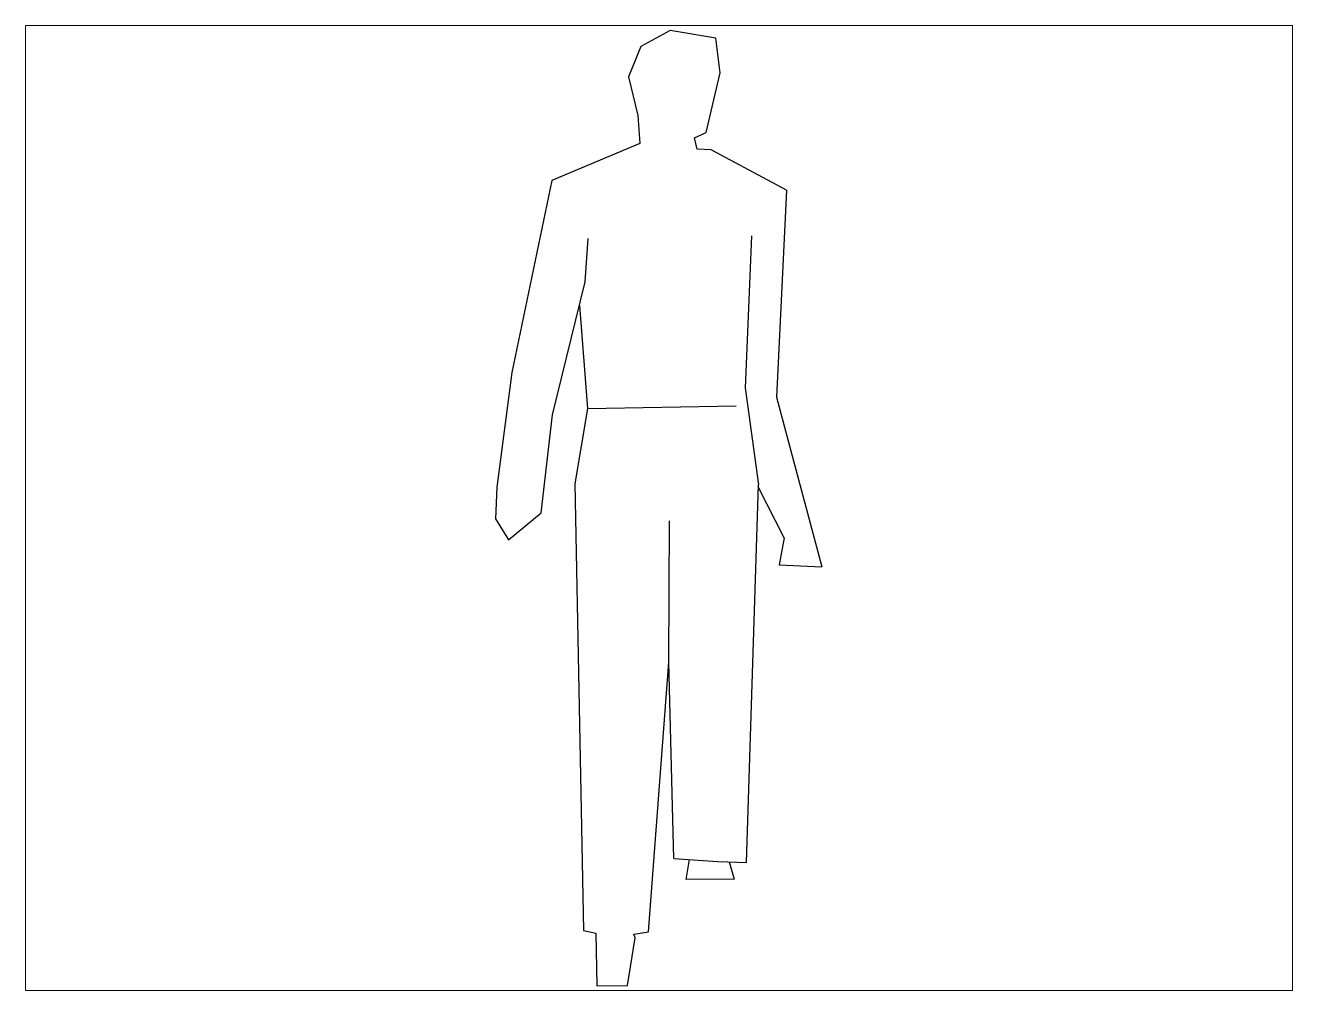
# Paper-space layout 'Layout1' of a CAD drawing. Header units: millimetres. Extents: x 1.05 to 9.45, y 0.8 to 7.2.
# The model-space entities are those that its viewports show. They can reach past a viewport. Long polylines and large blocks are cut down to what shows.
import ezdxf

# ---------------------------------------------------------------- set-up
doc = ezdxf.new("R2010")
doc.units = ezdxf.units.MM
doc.header["$MEASUREMENT"] = 0

# ---------------------------------------------------------------- blocks, each defined once
blk = doc.blocks.new('M_SITE2D_ELEV_PEOPLE_Man Walking 2')
at = {"color": 0, "linetype": 'ByBlock'}
for p, q in [((38.000312, 1779.384527), (-22.491736, 1745.81282)), ((132.534594, 1763.563074), (38.000312, 1779.384527)), ((141.298144, 1691.614057), (132.534594, 1763.563074)), ((-22.491736, 1745.81282), (-48.039764, 1683.507498)), ((-48.039764, 1683.507498), (-28.988141, 1603.084924)), ((112.44899, 1568.445132), (141.298144, 1691.614057)), ((-28.988141, 1603.084924), (-24.747504, 1545.074509)), ((88.61857, 1557.199949), (112.44899, 1568.445132)), ((93.861825, 1533.350144), (88.61857, 1557.199949)), ((-24.747504, 1545.074509), (-206.58173, 1468.697016)), ((122.741753, 1532.567496), (93.861825, 1533.350144)), ((279.023968, 1448.805146), (122.741753, 1532.567496)), ((-206.58173, 1468.697016), (-289.862363, 1071.298332)), ((279.023968, 1448.805146), (258.139274, 1020.412708)), ((-137.653086, 1258.686565), (-131.881929, 1348.488689)), ((206.048949, 1354.527439), (193.324923, 1039.377502)), ((-205.425486, 983.643826), (-137.653086, 1258.686565)), ((-149.613964, 1210.145379), (-133.271047, 996.961559)), ((-289.862363, 1071.298332), (-320.817251, 833.681014)), ((193.324923, 1039.377502), (220.568185, 838.766052)), ((-133.271047, 996.961559), (-159.201891, 841.041689)), ((-133.271047, 996.961559), (174.459859, 1002.301396)), ((258.139274, 1020.412708), (352.095522, 669.360846)), ((-228.637445, 781.139537), (-205.425486, 983.643826)), ((-159.201891, 841.041689), (-141.176634, -83.729268)), ((-320.817251, 833.681014), (-323.581596, 768.475055)), ((195.754131, 56.771171), (220.568185, 838.766052)), ((273.995187, 728.988033), (220.434638, 834.557401)), ((-323.581596, 768.475055), (-296.343078, 724.941047)), ((-296.343078, 724.941047), (-228.637445, 781.139537)), ((35.464503, 471.700637), (36.996444, 764.191649)), ((273.995187, 728.988033), (263.304429, 673.125061)), ((263.304429, 673.125061), (352.095522, 669.360846)), ((-6.481099, -86.202774), (35.464503, 471.700637)), ((45.47514, 65.585116), (35.464503, 471.700637)), ((45.47514, 65.585116), (136.791296, 59.270845)), ((71.295786, 21.843244), (77.964874, 63.338537)), ((136.791296, 59.270845), (195.754131, 56.771171)), ((160.37643, 58.270975), (170.669193, 22.393339)), ((170.669193, 22.393339), (71.295786, 21.843244)), ((-141.176634, -83.729268), (-115.584214, -89.062483)), ((-115.584214, -89.062483), (-113.406041, -198.246115)), ((-50.111372, -197.495407), (-34.526918, -98.710576)), ((-37.289884, -91.361807), (-6.481099, -86.202774)), ((-34.526918, -98.710576), (-37.289884, -91.361807)), ((-113.406041, -198.246115), (-50.111372, -197.495407))]:
    blk.add_line(p, q, dxfattribs=at)

msp = doc.modelspace()

# ---------------------------------------------------------------- block references
at = {"color": 0, "linetype": 'ByBlock'}
msp.add_blockref('M_SITE2D_ELEV_PEOPLE_Man Walking 2', (10700, 7000), dxfattribs=at)

psp = doc.layouts.get("Layout1")

# ---------------------------------------------------------------- viewports
at = {"layer": '0'}
psp.add_viewport(center=(5.25, 4), size=(8.4, 6.4), view_center_point=(10714.9693, 7790.8705), view_height=1998.114308, dxfattribs=at)

doc.saveas('drawing.dxf')
